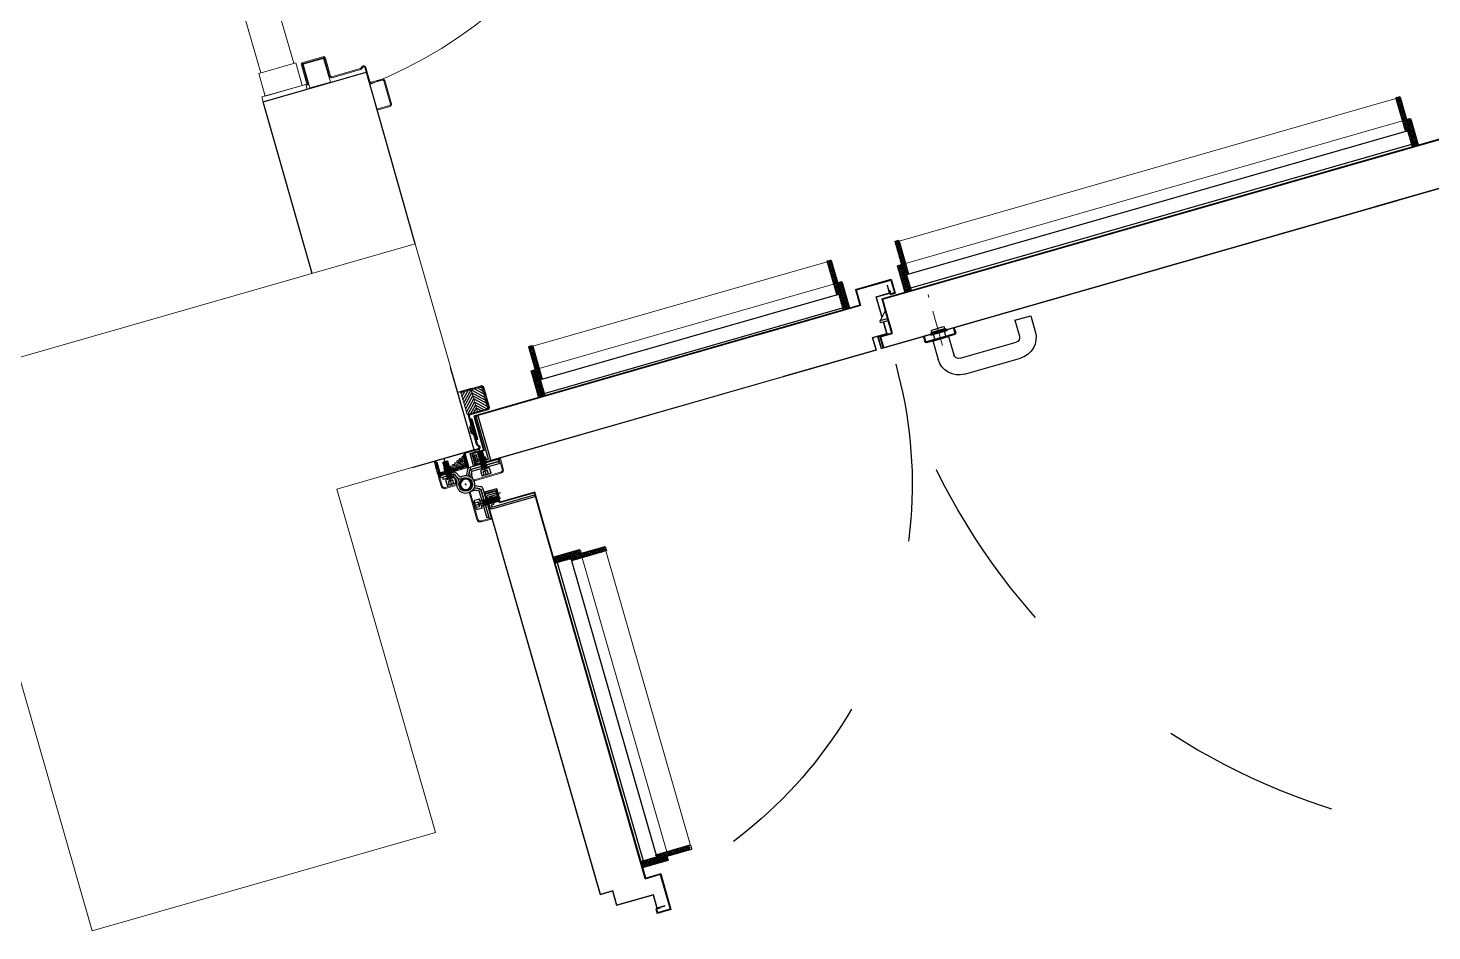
# Model space of a CAD drawing. Header units: centimetres. Extents: x 139057 to 200038, y 34824 to 80516.
# Drawn here: x 164533 to 164729.5, y 50934.3 to 51060.8 of the extents above; entities that cross this region are included whole.
import ezdxf

# ---------------------------------------------------------------- set-up
doc = ezdxf.new("R2010")
doc.units = ezdxf.units.CM
doc.header["$LTSCALE"] = 100
for name, pattern in [('DASHDOT', [2.35, 1.25, -0.5, 0.1, -0.5]), ('HIDDEN', [0.5, 0.25, -0.25]), ('TRATTEGGIATA', [0.75, 0.5, -0.25]), ('TRATTO-PUNTO', [1, 0.5, -0.25, 0, -0.25])]:
    doc.linetypes.add(name, pattern=pattern)
doc.layers.get('0').update_dxf_attribs({"lineweight": 0})
for name, color, linetype in [('1', 7, 'Continuous'), ('A-MCLS3-15', 50, 'Continuous'), ('A-SI-PORTE', 5, 'Continuous'), ('CAMPITURE', 8, 'Continuous'), ('INTONACO', 7, 'Continuous'), ('Layer1', 7, 'Continuous'), ('Layer2', 2, 'Continuous'), ('Layer3', 7, 'Continuous'), ('Layer5', 2, 'Continuous'), ('MURI', 3, 'Continuous'), ('RIQUADRO050', 7, 'Continuous')]:
    doc.layers.add(name, color=color, linetype=linetype)
for name, color, linetype, lineweight in [('2', 8, 'HIDDEN', 18), ('3', 3, 'TRATTO-PUNTO', 15), ('4', 7, 'Continuous', 20), ('410_STRUTTURE_001-AM_0', 7, 'Continuous', 0), ('440_SIMBOLI_001-AM_0', 31, 'Continuous', 0), ('441_SERRAMENTI_001-AM_0', 1, 'Continuous', 0), ('5', 7, 'Continuous', 20), ('6', 2, 'Continuous', 20), ('7', 7, 'Continuous', 15)]:
    doc.layers.add(name, color=color, linetype=linetype, lineweight=lineweight)
pattern_1 = [(135, (-35720.0658, -25729.8746), (2.245064, 2.245064), []), (135, (-35722.3108, -25729.8746), (2.245064, 2.245064), [3.96875, -0.79375, 0, -0.79375])]

# ---------------------------------------------------------------- blocks, each defined once
blk = doc.blocks.new('rf')
at = {"layer": 'Layer1', "color": 9, "linetype": 'Continuous'}
for p, q in [((-5, -126), (-5, 0)), ((0, 0), (-5, 0)), ((0, -125), (0, 0)), ((11.6, -117), (6.6, -117)), ((6.6, -125), (6.6, -117)), ((11.6, -126), (11.6, -117)), ((24.4, -126), (24.4, -117)), ((29.4, -117), (24.4, -117)), ((29.4, -125), (29.4, -117)), ((30, -125), (30, -103)), ((35, -103), (30, -103)), ((35, -126), (35, -103)), ((7.6, -130), (-1, -130)), ((6.6, -125), (0, -125)), ((29.7, -130), (7.6, -130)), ((24.4, -125), (11.6, -125)), ((31, -130), (28.4, -130)), ((30, -125), (29.4, -125))]:
    blk.add_line(p, q, dxfattribs=at)
for centre, start, end in [((-1, -126), 180, 270), ((7.6, -126), 270, 0), ((28.4, -126), 180, 270), ((31, -126), 270, 0)]:
    blk.add_arc(centre, 4, start, end, dxfattribs=at)
at = {"layer": 'Layer2', "color": 9, "linetype": 'Continuous'}
for p, q in [((11.6, -117), (10, -118)), ((25.2, -117), (24.4, -117.5)), ((24.4, -117.5), (26, -118.5)), ((10, -118), (11.6, -119)), ((11.6, -119), (10, -120)), ((10, -120), (11.6, -121)), ((11.6, -121), (10, -122)), ((10, -122), (11.6, -123)), ((11.6, -123), (10, -124)), ((10, -124), (11.6, -125)), ((11.6, -125), (10, -126)), ((10, -126), (11.5, -126.9)), ((11.4, -127.1), (10, -128)), ((10, -128), (10.7, -128.5)), ((26, -118.5), (24.4, -119.5)), ((24.4, -119.5), (26, -120.5)), ((26, -120.5), (24.4, -121.5)), ((24.4, -121.5), (26, -122.5)), ((26, -122.5), (24.4, -123.5)), ((24.4, -123.5), (26, -124.5)), ((26, -124.5), (24.4, -125.5)), ((24.4, -125.5), (26, -126.5)), ((26, -126.5), (24.6, -127.4)), ((24.8, -127.8), (26, -128.5)), ((26, -128.5), (25.5, -128.8))]:
    blk.add_line(p, q, dxfattribs=at)
blk = doc.blocks.new('COPRITESTA2C')
for p, q in [((0, 0), (44, 0)), ((0, 0), (0, -10)), ((44, 0), (44, -15)), ((-1, -10), (-1, -20)), ((-1, -10), (0, -10)), ((-1, -20), (39, -20))]:
    blk.add_line(p, q)
at = {"linetype": 'TRATTEGGIATA', "ltscale": 10}
for p, q in [((42.5, 0), (42.5, -15)), ((-1, -18.5), (39, -18.5))]:
    blk.add_line(p, q, dxfattribs=at)
blk.add_arc((39, -15), 5, 270, 0)
blk.add_arc((39, -15), 3.5, 270, 0, dxfattribs=at)
blk = doc.blocks.new('COPRITESTA1C')
for p, q in [((0, 0), (0, -10)), ((0, 0), (21, 0)), ((21, 0), (21, -15)), ((-1, -10), (-1, -20)), ((-1, -10), (0, -10)), ((-1, -20), (16, -20))]:
    blk.add_line(p, q)
at = {"linetype": 'TRATTEGGIATA', "ltscale": 10}
for p, q in [((19.5, 0), (19.5, -15)), ((-1, -18.5), (16, -18.5))]:
    blk.add_line(p, q, dxfattribs=at)
blk.add_arc((16, -15), 3.5, 270, 0, dxfattribs=at)
blk.add_arc((16, -15), 5, 270, 0)
blk = doc.blocks.new('VTR0210A')
at = {"layer": 'Layer1', "color": 9}
for p, q in [((-33, 2.8), (-33, -1.8)), ((-32.9, -2.2), (-32.5, 4)), ((-32.9, 3.2), (-32.5, 4)), ((-32.5, 4), (-32, 3)), ((-32, -4), (-31.5, 4)), ((-32, 3), (-31.5, 4)), ((-31.5, 4), (-31, 3)), ((-31, -4), (-30.5, 4)), ((-31, 3), (-30.5, 4)), ((-30.5, 4), (-30, 3)), ((-30, -4), (-29.5, 4)), ((-30, 3), (-29.5, 4)), ((-29.5, 4), (-29, 3)), ((-29, -4), (-28.5, 4)), ((-29, 3), (-28.5, 4)), ((-28.5, 4), (-28, 3)), ((-28, -4), (-27.5, 4)), ((-28, 3), (-27.5, 4)), ((-27.5, 4), (-27, 3)), ((-27, -4), (-26.5, 4)), ((-27, 3), (-26.5, 4)), ((-26.5, 4), (-26, 3)), ((-26, -4), (-25.5, 4)), ((-26, 3), (-25.5, 4)), ((-25.5, 4), (-25, 3)), ((-25, -4), (-24.5, 4)), ((-25, 3), (-24.5, 4)), ((-24.5, 4), (-24, 3)), ((-24, -4), (-23.5, 4)), ((-24, 3), (-23.5, 4)), ((-23.5, 4), (-23, 3)), ((-23, -4), (-22.5, 4)), ((-23, 3), (-22.5, 4)), ((-22.5, 4), (-22, 3)), ((-22, -4), (-21.5, 4)), ((-22, 3), (-21.5, 4)), ((-21.5, 4), (-21, 3)), ((-21, -4), (-20.5, 4)), ((-21, 3), (-20.5, 4)), ((-20.5, 4), (-20, 3)), ((-20, -4), (-19.5, 4)), ((-20, 3), (-19.5, 4)), ((-19.5, 4), (-19, 3)), ((-19, -4), (-18.5, 4)), ((-19, 3), (-18.5, 4)), ((-18.5, 4), (-18, 3)), ((-18, -4), (-17.5, 4)), ((-18, 3), (-17.5, 4)), ((-17.5, 4), (-17, 3)), ((-17, -4), (-16.5, 4)), ((-17, 3), (-16.5, 4)), ((-16.5, 4), (-16, 3)), ((-16, -4), (-15.5, 4)), ((-16, 3), (-15.5, 4)), ((-15.5, 4), (-15, 3)), ((-15, -4), (-14.5, 4)), ((-15, 3), (-14.5, 4)), ((-14.5, 4), (-14, 3)), ((-14, -4), (-13.5, 4)), ((-14, 3), (-13.5, 4)), ((-13.5, 4), (-13, 3)), ((-13, -4), (-12.5, 4)), ((-13, 3), (-12.5, 4)), ((-12.5, 4), (-12, 3)), ((-12, -4), (-11.5, 4)), ((-12, 3), (-11.5, 4)), ((-11.5, 4), (-11, 3)), ((-11, -4), (-10.5, 4)), ((-11, 3), (-10.5, 4)), ((-10.5, 4), (-10, 3)), ((-10, 3), (-9.7, 3.6)), ((-8, 4), (-9, 4)), ((-8, 6.5), (-0.8, 6.5)), ((-8, 6.5), (-8, -6.5)), ((-5, 3.2), (-6, 0)), ((-6, 0), (-5, -3.2)), ((-5, 3.2), (-5, -3.2)), ((0, 3.2), (-5, 3.2)), ((0, 5.7), (0, -5.7)), ((-32.9, -2.2), (-32, -4)), ((-32, -4), (-31.5, -3)), ((-31.5, -3), (-31, -4)), ((-31, -4), (-30.5, -3)), ((-30.5, -3), (-30, -4)), ((-30, -4), (-29.5, -3)), ((-29.5, -3), (-29, -4)), ((-29, -4), (-28.5, -3)), ((-28.5, -3), (-28, -4)), ((-28, -4), (-27.5, -3)), ((-27.5, -3), (-27, -4)), ((-27, -4), (-26.5, -3)), ((-26.5, -3), (-26, -4)), ((-26, -4), (-25.5, -3)), ((-25.5, -3), (-25, -4)), ((-25, -4), (-24.5, -3)), ((-24.5, -3), (-24, -4)), ((-24, -4), (-23.5, -3)), ((-23.5, -3), (-23, -4)), ((-23, -4), (-22.5, -3)), ((-22.5, -3), (-22, -4)), ((-22, -4), (-21.5, -3)), ((-21.5, -3), (-21, -4)), ((-21, -4), (-20.5, -3)), ((-20.5, -3), (-20, -4)), ((-20, -4), (-19.5, -3)), ((-19.5, -3), (-19, -4)), ((-19, -4), (-18.5, -3)), ((-18.5, -3), (-18, -4)), ((-18, -4), (-17.5, -3)), ((-17.5, -3), (-17, -4)), ((-17, -4), (-16.5, -3)), ((-16.5, -3), (-16, -4)), ((-16, -4), (-15.5, -3)), ((-15.5, -3), (-15, -4)), ((-15, -4), (-14.5, -3)), ((-14.5, -3), (-14, -4)), ((-14, -4), (-13.5, -3)), ((-13.5, -3), (-13, -4)), ((-13, -4), (-12.5, -3)), ((-12.5, -3), (-12, -4)), ((-12, -4), (-11.5, -3)), ((-11.5, -3), (-11, -4)), ((-11, -4), (-10.5, -3)), ((-10.5, -3), (-10.2, -3.6)), ((-8, -4), (-9.5, -4)), ((-8, -6.5), (-0.8, -6.5)), ((0, -3.2), (-5, -3.2))]:
    blk.add_line(p, q, dxfattribs=at)
for centre, start, end in [((-32.2, 2.8), 153.4349, 180), ((-9, 3.2), 90, 153.4349), ((-0.8, 5.7), 0, 90), ((-32.2, -1.8), 180, 206.5651), ((-9.5, -3.2), 206.5651, 270), ((-0.8, -5.7), 270, 0)]:
    blk.add_arc(centre, 0.8, start, end, dxfattribs=at)
at = {"layer": 'Layer3', "color": 9, "linetype": 'TRATTEGGIATA', "ltscale": 3}
for p, q in [((1.1, 0), (-37.2, 0)), ((-32.5, -3), (-32, 3)), ((-31.5, -3), (-31, 3)), ((-30.5, -3), (-30, 3)), ((-29.5, -3), (-29, 3)), ((-28.5, -3), (-28, 3)), ((-27.5, -3), (-27, 3)), ((-26.5, -3), (-26, 3)), ((-25.5, -3), (-25, 3)), ((-24.5, -3), (-24, 3)), ((-23.5, -3), (-23, 3)), ((-22.5, -3), (-22, 3)), ((-21.5, -3), (-21, 3)), ((-20.5, -3), (-20, 3)), ((-19.5, -3), (-19, 3)), ((-18.5, -3), (-18, 3)), ((-17.5, -3), (-17, 3)), ((-16.5, -3), (-16, 3)), ((-15.5, -3), (-15, 3)), ((-14.5, -3), (-14, 3)), ((-13.5, -3), (-13, 3)), ((-12.5, -3), (-12, 3)), ((-11.5, -3), (-11, 3)), ((-10.5, -3), (-10, 3))]:
    blk.add_line(p, q, dxfattribs=at)
blk = doc.blocks.new('CRN190C')
at = {"layer": 'Layer1', "color": 9}
for p, q in [((-28.5, 11), (-28.5, -5.5)), ((-28.5, 11), (-27, 11)), ((-27, 11), (-27, -4.5)), ((-4.6, 0), (-4.6, -4)), ((-4.6, 0), (4.6, 0)), ((-3.1, 0), (-3.1, -4)), ((3.1, 0), (3.1, -4)), ((4.6, 0), (4.6, -4)), ((11.5, 11), (11.5, -4.5)), ((11.5, 11), (13, 11)), ((13, 11), (13, -5.5)), ((-28, -6), (-5.1, -6)), ((-27, -4.5), (-5.1, -4.5)), ((-5.1, -6), (5.1, -6)), ((11.5, -4.5), (5.1, -4.5)), ((5.1, -6), (12.5, -6))]:
    blk.add_line(p, q, dxfattribs=at)
for centre, radius, start, end in [((-28, -5.5), 0.5, 180, 270), ((-5.1, -4), 2, 270, 0), ((-5.1, -4), 0.5, 270, 0), ((5.1, -4), 2, 180, 270), ((5.1, -4), 0.5, 180, 270), ((12.5, -5.5), 0.5, 270, 0)]:
    blk.add_arc(centre, radius, start, end, dxfattribs=at)
at = {"layer": 'Layer2', "color": 9}
for p, q in [((-4, 0), (-3.1, -0.5)), ((4, -0.5), (3.1, 0)), ((-4, -1), (-3.1, -0.5)), ((-3.1, -1.5), (-4, -1)), ((-4, -2), (-3.1, -1.5)), ((-3.1, -2.5), (-4, -2)), ((-4, -3), (-3.1, -2.5)), ((-3.1, -3.5), (-4, -3)), ((-4, -4), (-3.1, -3.5)), ((-3.1, -4.5), (-4, -4)), ((-4, -5), (-3.1, -4.5)), ((-3.5, -5.3), (-4, -5)), ((3.1, -1), (4, -0.5)), ((4, -1.5), (3.1, -1)), ((3.1, -2), (4, -1.5)), ((4, -2.5), (3.1, -2)), ((3.1, -3), (4, -2.5)), ((4, -3.5), (3.1, -3)), ((3.1, -4), (4, -3.5)), ((4, -4.5), (3.1, -4)), ((3.3, -4.9), (4, -4.5)), ((4, -5.5), (3.5, -5.2)), ((3.9, -5.6), (4, -5.5))]:
    blk.add_line(p, q, dxfattribs=at)
blk = doc.blocks.new('150 doppia anta')
at = {"layer": '5', "linetype": 'Continuous', "ltscale": 10}
h = blk.add_hatch(dxfattribs=at)
h.set_pattern_fill('ANSI35', color=256, scale=0.5, angle=90, style=0)
h.set_pattern_definition([(135, (-32638.6622, -23256.946), (-2.245064, -2.245064), []), (135, (-32638.6622, -23254.701), (-2.245064, -2.245064), [3.96875, -0.79375, 0, -0.79375])])
h.paths.add_polyline_path([(-37570.2, -25216.3), (-37571.3, -25215.3), (-37572.9, -25216.8), (-37572.9, -25219.6, -0.198912), (-37572.4, -25218.5)])
h.paths.add_polyline_path([(-37570.2, -25207.2), (-37571.3, -25208.3), (-37571.3, -25215.3), (-37570.2, -25216.3)])
h.paths.add_polyline_path([(-37572.4, -25205, -0.198912), (-37572.9, -25204), (-37572.9, -25206.7), (-37571.3, -25208.3), (-37570.2, -25207.2)])
h.paths.add_polyline_path([(-37572.9, -25192.3, 0.131652), (-37573.3, -25190.8), (-37575.9, -25190.8, -0.414214), (-37574.4, -25192.3), (-37574.4, -25204, 0.198912), (-37573.5, -25206.1), (-37572.9, -25206.7)])
h.paths.add_polyline_path([(-37572.9, -25206.7), (-37573.5, -25206.1, -0.198912), (-37574.4, -25204), (-37574.4, -25219.6, -0.198912), (-37573.5, -25217.4), (-37572.9, -25216.8)])
h.paths.add_polyline_path([(-37575.9, -25189.3), (-37586.9, -25189.3), (-37601.9, -25189.3, -0.414214), (-37603.4, -25187.8), (-37603.4, -25186.4), (-37604.9, -25186.4), (-37604.9, -25187.8, 0.414214), (-37601.9, -25190.8), (-37575.9, -25190.8), (-37573.3, -25190.8, 0.267949)])
h.paths.add_polyline_path([(-37603.4, -25160.2), (-37604.9, -25160.2), (-37604.9, -25186.4), (-37603.4, -25186.4)])
h.paths.add_polyline_path([(-37572.9, -25155.8), (-37601.9, -25155.8, 0.414214), (-37604.9, -25158.8), (-37604.9, -25160.2), (-37603.4, -25160.2), (-37603.4, -25158.8, -0.414214), (-37601.9, -25157.3), (-37586.9, -25157.3), (-37572.9, -25157.3)])
h = blk.add_hatch(dxfattribs=at)
h.set_pattern_fill('ANSI31', color=256, scale=0.5, style=0)
h.set_pattern_definition([(135, (-33200.982467, -25599.696175), (0.0441941738, 0.0441941738), [])])
h.paths.add_polyline_path([(-37574.9, -25226.8), (-37576.9, -25226.8), (-37576.9, -25196.8), (-37574.9, -25196.8)])
h = blk.add_hatch(dxfattribs=at)
h.set_pattern_fill('ANSI35', color=256, scale=0.5, style=0)
h.set_pattern_definition(pattern_1)
h.paths.add_polyline_path([(-37574.4, -25219.6, -0.198912), (-37573.5, -25217.4), (-37572.9, -25216.8), (-37572.9, -25232.8, -0.153915), (-37573.4, -25234.5), (-37575.1, -25236.9, 0.606815), (-37573.9, -25239.3), (-37555.9, -25239.3, -0.063272), (-37555.1, -25239.4), (-37555.1, -25240.8), (-37573.9, -25240.8, -0.606815), (-37576.3, -25236), (-37574.6, -25233.6, 0.153915), (-37574.4, -25232.8)])
h = blk.add_hatch(dxfattribs=at)
h.set_pattern_fill('ANSI35', color=256, scale=0.5, style=0)
h.set_pattern_definition(pattern_1)
edge = h.paths.add_edge_path()
edge.add_line((-37552.4, -25259.3), (-37552.4, -25260.8))
edge.add_line((-37552.4, -25260.8), (-37551.4, -25260.8))
edge.add_line((-37551.4, -25260.8), (-37512.4, -25260.8))
edge.add_arc((-37512.4, -25257.8), 3, 270, 360)
edge.add_line((-37509.4, -25257.8), (-37509.4, -25239.3))
edge.add_line((-37509.4, -25239.3), (-37510.9, -25239.3))
edge.add_line((-37510.9, -25239.3), (-37510.9, -25257.8))
edge.add_arc((-37512.4, -25257.8), 1.5, -90, 0, ccw=False)
edge.add_line((-37512.4, -25259.3), (-37551.4, -25259.3))
edge.add_line((-37551.4, -25259.3), (-37552.4, -25259.3))
edge = h.paths.add_edge_path()
edge.add_line((-37554.4, -25257.8), (-37554.4, -25242.3))
edge.add_line((-37552.9, -25257.8), (-37552.9, -25242.3))
edge.add_arc((-37551.4, -25257.8), 1.92, 180, 238.6118)
edge.add_line((-37544.4, -25260.8), (-37544.4, -25259.3))
edge.add_arc((-37551.4, -25257.8), 1.92, 238.6118, 270)
edge.add_arc((-37551.4, -25257.8), 3, 180, 270)
edge.add_arc((-37551.4, -25257.8), 1.5, 180, 270)
edge.add_arc((-37555.9, -25242.3), 3, 0, 90)
edge.add_arc((-37555.9, -25242.3), 1.92, 0, 67)
edge.add_arc((-37555.9, -25242.3), 1.5, 0, 90)
edge.add_arc((-37512.4, -25257.8), 1.92, 270, 360)
at = {"layer": 'CAMPITURE'}
h = blk.add_hatch(dxfattribs=at)
h.set_pattern_fill('JIS_STN_1E', color=256, scale=2, angle=90, style=0)
h.set_pattern_definition([(45, (-36102.422, 36016.984), (1.41421356, -1.41421356), []), (45, (-36102.422, 36018.394), (1.41421356, -1.41421356), [2, -1])])
edge = h.paths.add_edge_path()
edge.add_arc((-38944.8, -25122.6), 1, 360, 450, ccw=False)
edge.add_line((-38943.8, -25122.6), (-38943.8, -25170.8))
edge.add_line((-38943.8, -25170.8), (-38946.8, -25170.8))
edge.add_line((-38946.8, -25170.8), (-38946.8, -25193.8))
edge.add_line((-38946.8, -25193.8), (-38949.8, -25193.8))
edge.add_line((-38949.8, -25193.8), (-38949.8, -25121.6))
edge.add_line((-38949.8, -25121.6), (-38944.8, -25121.6))
h = blk.add_hatch(dxfattribs=at)
h.set_pattern_fill('JIS_STN_1E', color=256, scale=2, angle=90, style=0)
h.set_pattern_definition([(45, (-36354.9183, 36016.984), (1.41421356, -1.41421356), []), (45, (-36354.9183, 36018.394), (1.41421356, -1.41421356), [2, -1])])
h.paths.add_polyline_path([(-38214.3, -25193.8), (-38217.3, -25193.8), (-38217.3, -25170.8), (-38220.3, -25170.8), (-38220.3, -25121.6), (-38214.3, -25121.6)])
h = blk.add_hatch(dxfattribs=at)
h.set_pattern_fill('JIS_STN_1E', color=256, scale=2, angle=90, style=0)
h.set_pattern_definition([(135, (-39980.891, 36016.984), (-1.41421356, -1.41421356), []), (135, (-39980.891, 36018.394), (-1.41421356, -1.41421356), [2, -1])])
h.paths.add_polyline_path([(-38121.5, -25193.8), (-38118.5, -25193.8), (-38118.5, -25170.8), (-38115.5, -25170.8), (-38115.5, -25121.6), (-38121.5, -25121.6)])
h = blk.add_hatch(dxfattribs=at)
h.set_pattern_fill('JIS_STN_1E', color=256, scale=2, angle=90, style=0)
h.set_pattern_definition([(135, (-40528.0947, 36016.984), (-1.41421356, -1.41421356), []), (135, (-40528.0947, 36018.394), (-1.41421356, -1.41421356), [2, -1])])
edge = h.paths.add_edge_path()
edge.add_arc((-37685.8, -25122.6), 1, 90, 180)
edge.add_line((-37686.8, -25122.6), (-37686.8, -25170.8))
edge.add_line((-37686.8, -25170.8), (-37683.8, -25170.8))
edge.add_line((-37683.8, -25170.8), (-37683.8, -25193.8))
edge.add_line((-37683.8, -25193.8), (-37680.8, -25193.8))
edge.add_line((-37680.8, -25193.8), (-37680.8, -25121.6))
edge.add_line((-37680.8, -25121.6), (-37685.8, -25121.6))
h = blk.add_hatch(dxfattribs=at)
h.set_pattern_fill('JIS_STN_1E', color=256, scale=2, style=0)
h.set_pattern_definition([(135, (-36102.422, 36016.984), (1.41421356, 1.41421356), []), (135, (-36103.832, 36016.984), (1.41421356, 1.41421356), [2, -1])])
edge = h.paths.add_edge_path()
edge.add_arc((-38954.8, -25156.2), 1, 450, 540, ccw=False)
edge.add_line((-38954.8, -25155.2), (-38949.8, -25155.2))
edge.add_line((-38949.8, -25155.2), (-38949.8, -25193.8))
edge.add_line((-38949.8, -25193.8), (-38955.8, -25193.8))
edge.add_line((-38955.8, -25193.8), (-38955.8, -25156.2))
h = blk.add_hatch(dxfattribs=at)
h.set_pattern_fill('JIS_STN_1E', color=256, scale=2, style=0)
h.set_pattern_definition([(135, (-36354.9183, 36016.984), (1.41421356, 1.41421356), []), (135, (-36356.3283, 36016.984), (1.41421356, 1.41421356), [2, -1])])
edge = h.paths.add_edge_path()
edge.add_arc((-38209.3, -25156.2), 1, 360, 450, ccw=False)
edge.add_line((-38208.3, -25156.2), (-38208.3, -25193.8))
edge.add_line((-38208.3, -25193.8), (-38214.3, -25193.8))
edge.add_line((-38214.3, -25193.8), (-38214.3, -25155.2))
edge.add_line((-38214.3, -25155.2), (-38209.3, -25155.2))
h = blk.add_hatch(dxfattribs=at)
h.set_pattern_fill('JIS_STN_1E', color=256, scale=2, style=0)
h.set_pattern_definition([(45, (-39980.891, 36016.984), (-1.41421356, 1.41421356), []), (45, (-39979.481, 36016.984), (-1.41421356, 1.41421356), [2, -1])])
edge = h.paths.add_edge_path()
edge.add_arc((-38126.5, -25156.2), 1, 90, 180)
edge.add_line((-38127.5, -25156.2), (-38127.5, -25193.8))
edge.add_line((-38127.5, -25193.8), (-38121.5, -25193.8))
edge.add_line((-38121.5, -25193.8), (-38121.5, -25155.2))
edge.add_line((-38121.5, -25155.2), (-38126.5, -25155.2))
h = blk.add_hatch(dxfattribs=at)
h.set_pattern_fill('JIS_STN_1E', color=256, scale=2, style=0)
h.set_pattern_definition([(45, (-40528.0947, 36016.984), (-1.41421356, 1.41421356), []), (45, (-40526.6847, 36016.984), (-1.41421356, 1.41421356), [2, -1])])
edge = h.paths.add_edge_path()
edge.add_arc((-37675.8, -25156.2), 1, 0, 90)
edge.add_line((-37675.8, -25155.2), (-37680.8, -25155.2))
edge.add_line((-37680.8, -25155.2), (-37680.8, -25193.8))
edge.add_line((-37680.8, -25193.8), (-37674.8, -25193.8))
edge.add_line((-37674.8, -25193.8), (-37674.8, -25156.2))
h = blk.add_hatch(dxfattribs=at)
h.set_pattern_fill('ANSI31', color=256, style=0)
h.set_pattern_definition([(45, (-56778.8092, -15214.4993), (-2.24506403, 2.24506403), [])])
h.paths.add_polyline_path([(-37586.9, -25157.3), (-37601.4, -25157.3, 0.085164), (-37601.9, -25157.3), (-37601.9, -25189.2, 0.085164), (-37601.4, -25189.3), (-37586.9, -25189.3)])
h = blk.add_hatch(dxfattribs=at)
h.set_pattern_fill('ANSI31', color=256, angle=90, style=0)
h.set_pattern_definition([(135, (-56778.8092, -15214.4993), (-2.24506403, -2.24506403), [])])
h.paths.add_polyline_path([(-37571.9, -25157.3), (-37586.9, -25157.3), (-37586.9, -25189.3), (-37575.9, -25189.3), (-37571.9, -25189.3)])
h = blk.add_hatch(dxfattribs=at)
h.set_pattern_fill('JIS_STN_1E', color=256, scale=2, angle=180, style=0)
h.set_pattern_definition([(225, (-98843.7008, -28267.812), (1.41421356, -1.41421356), []), (225, (-98845.1108, -28267.812), (1.41421356, -1.41421356), [2, -1])])
edge = h.paths.add_edge_path()
edge.add_arc((-37704.1, -25425.5), 1, 180, 270)
edge.add_line((-37704.1, -25426.5), (-37655.9, -25426.5))
edge.add_line((-37655.9, -25426.5), (-37655.9, -25423.5))
edge.add_line((-37655.9, -25423.5), (-37633, -25423.5))
edge.add_line((-37633, -25423.5), (-37633, -25420.5))
edge.add_line((-37633, -25420.5), (-37705.1, -25420.5))
edge.add_line((-37705.1, -25420.5), (-37705.1, -25425.5))
h = blk.add_hatch(dxfattribs=at)
h.set_pattern_fill('JIS_STN_1E', color=256, scale=2, angle=90, style=0)
h.set_pattern_definition([(135, (-98843.7008, -28267.812), (-1.41421356, -1.41421356), []), (135, (-98843.7008, -28266.402), (-1.41421356, -1.41421356), [2, -1])])
edge = h.paths.add_edge_path()
edge.add_arc((-37670.5, -25415.5), 1, 90, 180)
edge.add_line((-37671.5, -25415.5), (-37671.5, -25420.5))
edge.add_line((-37671.5, -25420.5), (-37633, -25420.5))
edge.add_line((-37633, -25420.5), (-37633, -25414.5))
edge.add_line((-37633, -25414.5), (-37670.5, -25414.5))
h = blk.add_hatch(dxfattribs=at)
h.set_pattern_fill('JIS_STN_1E', color=256, scale=2, angle=180, style=0)
h.set_pattern_definition([(225, (-98842.8106, -27720.6083), (1.41421356, -1.41421356), []), (225, (-98844.2206, -27720.6083), (1.41421356, -1.41421356), [2, -1])])
h.paths.add_polyline_path([(-37632.1, -25861.2), (-37632.1, -25858.2), (-37655.1, -25858.2), (-37655.1, -25855.2), (-37704.2, -25855.2), (-37704.2, -25861.2)])
h = blk.add_hatch(dxfattribs=at)
h.set_pattern_fill('JIS_STN_1E', color=256, scale=2, angle=90, style=0)
h.set_pattern_definition([(135, (-98842.8106, -27720.6083), (-1.41421356, -1.41421356), []), (135, (-98842.8106, -27719.1983), (-1.41421356, -1.41421356), [2, -1])])
edge = h.paths.add_edge_path()
edge.add_arc((-37669.6, -25866.2), 1, 180, 270)
edge.add_line((-37669.6, -25867.2), (-37632.1, -25867.2))
edge.add_line((-37632.1, -25867.2), (-37632.1, -25861.2))
edge.add_line((-37632.1, -25861.2), (-37670.6, -25861.2))
edge.add_line((-37670.6, -25861.2), (-37670.6, -25866.2))
at = {"layer": '1', "linetype": 'Continuous', "ltscale": 10}
for p, q in [((-38949.8, -25122.6), (-38949.8, -25193.8)), ((-38944.8, -25121.6), (-38948.8, -25121.6)), ((-38943.8, -25122.6), (-38943.8, -25170.8)), ((-38220.3, -25122.6), (-38220.3, -25170.8)), ((-38219.3, -25121.6), (-38215.3, -25121.6)), ((-38214.3, -25122.6), (-38214.3, -25193.8)), ((-38121.5, -25122.6), (-38121.5, -25193.8)), ((-38116.5, -25121.6), (-38120.5, -25121.6)), ((-38115.5, -25122.6), (-38115.5, -25170.8)), ((-37686.8, -25122.6), (-37686.8, -25170.8)), ((-37685.8, -25121.6), (-37681.8, -25121.6)), ((-37680.8, -25122.6), (-37680.8, -25193.8)), ((-38955.8, -25156.2), (-38955.8, -25193.8)), ((-38954.8, -25155.2), (-38949.8, -25155.2)), ((-38946.8, -25171.8), (-38946.8, -25193.8)), ((-38945.8, -25170.8), (-38217.3, -25170.8)), ((-38217.3, -25170.8), (-38217.3, -25193.8)), ((-38209.3, -25155.2), (-38214.3, -25155.2)), ((-38208.3, -25156.2), (-38208.3, -25193.8)), ((-38142.7, -25171), (-38194.7, -25171)), ((-38194.7, -25171), (-38194.7, -25191)), ((-38143.5, -25171.8), (-38193.9, -25171.8)), ((-38193.9, -25171.8), (-38193.9, -25190.2)), ((-38143.5, -25171.8), (-38143.5, -25194.6)), ((-38142.7, -25171), (-38142.7, -25193.8)), ((-38127.5, -25156.2), (-38127.5, -25193.8)), ((-38126.5, -25155.2), (-38121.5, -25155.2)), ((-37684.8, -25170.8), (-38118.5, -25170.8)), ((-38118.5, -25170.8), (-38118.5, -25193.8)), ((-37683.8, -25171.8), (-37683.8, -25193.8)), ((-37675.8, -25155.2), (-37680.8, -25155.2)), ((-37674.8, -25156.2), (-37674.8, -25193.8)), ((-38946.8, -25190.6), (-38217.3, -25190.6)), ((-38187.7, -25191), (-38194.7, -25191)), ((-38188.5, -25190.2), (-38193.9, -25190.2)), ((-38187.7, -25185.5), (-38188.5, -25185.5)), ((-38188.5, -25185.5), (-38188.5, -25190.2)), ((-38187.7, -25185.5), (-38187.7, -25191)), ((-37683.8, -25190.6), (-38118.5, -25190.6)), ((-38174.5, -25193.8), (-39019.4, -25193.8)), ((-38175.3, -25194.6), (-39018.9, -25194.6)), ((-38175.3, -25194.6), (-38175.3, -25244.3)), ((-38174.5, -25193.8), (-38174.5, -25243.5)), ((-38143.5, -25194.6), (-37991.8, -25194.6)), ((-38142.7, -25193.8), (-37992.3, -25193.8)), ((-38012, -25193.8), (-37580.3, -25193.8)), ((-38011.5, -25194.6), (-37581.1, -25194.6)), ((-37581.1, -25194.6), (-37581.1, -25244.3)), ((-37580.3, -25193.8), (-37580.3, -25243.5)), ((-38158.2, -25244.3), (-38175.3, -25244.3)), ((-38157.4, -25243.5), (-38174.5, -25243.5)), ((-38158.2, -25244.3), (-38158.2, -25259.3)), ((-38157.4, -25243.5), (-38157.4, -25259.3)), ((-37581.1, -25244.3), (-37564, -25244.3)), ((-37580.3, -25243.5), (-37563.2, -25243.5)), ((-37564, -25244.3), (-37564, -25259.3)), ((-37563.2, -25243.5), (-37563.2, -25259.3)), ((-38157.4, -25259.3), (-38158.2, -25259.3)), ((-38157.4, -25259.3), (-38158.2, -25259.3)), ((-37586.6, -25307.6), (-37580.6, -25307.6)), ((-37582.4, -25320), (-37582.4, -25302.9)), ((-37582.4, -25302.9), (-37566.6, -25302.9)), ((-37581.6, -25320.8), (-37581.6, -25303.7)), ((-37581.6, -25303.7), (-37566.6, -25303.7)), ((-37566.6, -25303.7), (-37566.6, -25302.9)), ((-37633, -25320), (-37582.4, -25320)), ((-37633, -25366.6), (-37633, -25320)), ((-37632.2, -25320.8), (-37581.6, -25320.8)), ((-37632.2, -25367.1), (-37632.2, -25320.8)), ((-37633, -25882.4), (-37633, -25356.1)), ((-37632.2, -25882.4), (-37632.2, -25356.6)), ((-37707, -25425.5), (-37707, -25421.5)), ((-37706, -25420.5), (-37633, -25420.5)), ((-37706, -25426.5), (-37655.9, -25426.5)), ((-37671.5, -25415.5), (-37671.5, -25420.5)), ((-37670.5, -25414.5), (-37633, -25414.5)), ((-37655.9, -25424.5), (-37655.9, -25855.2)), ((-37654.9, -25423.5), (-37633, -25423.5)), ((-37636.1, -25423.5), (-37636.1, -25858.2)), ((-37706.1, -25856.2), (-37706.1, -25860.2)), ((-37705.1, -25855.2), (-37655.1, -25855.2)), ((-37655.1, -25858.2), (-37632.1, -25858.2)), ((-37705.1, -25861.2), (-37632.1, -25861.2)), ((-37670.6, -25866.2), (-37670.6, -25861.2)), ((-37669.6, -25867.2), (-37632.1, -25867.2)), ((-37654.9, -25882.4), (-37654.9, -25934.4)), ((-37654.9, -25882.4), (-37632.1, -25882.4)), ((-37654.1, -25883.2), (-37654.1, -25933.6)), ((-37654.1, -25883.2), (-37631.3, -25883.2)), ((-37654.9, -25934.4), (-37634.9, -25934.4)), ((-37654.1, -25933.6), (-37635.7, -25933.6)), ((-37640.4, -25927.4), (-37640.4, -25928.2)), ((-37640.4, -25927.4), (-37634.9, -25927.4)), ((-37640.4, -25928.2), (-37635.7, -25928.2)), ((-37635.7, -25928.2), (-37635.7, -25933.6)), ((-37634.9, -25927.4), (-37634.9, -25934.4))]:
    blk.add_line(p, q, dxfattribs=at)
at = {"layer": '1', "linetype": 'Continuous'}
for p, q in [((-38220.9, -25193.8), (-38255.9, -25193.8)), ((-38174.3, -25207.8), (-38174.5, -25207.8)), ((-38174.3, -25207.8), (-38174.3, -25231.8)), ((-38174.3, -25207.8), (-38174.3, -25207.8)), ((-38114.9, -25193.8), (-38079.9, -25193.8)), ((-38174.3, -25231.8), (-38174.5, -25231.8)), ((-38260.9, -25261), (-38260.9, -25268)), ((-38260.9, -25261), (-38259.7, -25261)), ((-38259.7, -25261), (-38259.7, -25268)), ((-38258.9, -25268.8), (-38217.9, -25268.8)), ((-38258.9, -25270), (-38217.9, -25270)), ((-38247.9, -25258), (-38247.9, -25256)), ((-38228.9, -25258), (-38247.9, -25258)), ((-38229.9, -25255), (-38246.9, -25255)), ((-38246.4, -25270.5), (-38246.4, -25258)), ((-38230.4, -25270.5), (-38230.4, -25258)), ((-38228.9, -25258), (-38228.9, -25256)), ((-38217.1, -25261), (-38217.1, -25268)), ((-38217.1, -25261), (-38215.9, -25261)), ((-38215.9, -25261), (-38215.9, -25268)), ((-38345.4, -25274), (-38368.4, -25274)), ((-38368.4, -25274), (-38368.4, -25297)), ((-38345.4, -25274), (-38345.4, -25297)), ((-38249.9, -25271.5), (-38249.9, -25297)), ((-38248.9, -25270.5), (-38227.9, -25270.5)), ((-38226.9, -25271.5), (-38226.9, -25297)), ((-38256.9, -25304), (-38338.4, -25304)), ((-38256.9, -25327), (-38338.4, -25327))]:
    blk.add_line(p, q, dxfattribs=at)
at = {"layer": '1', "ltscale": 10}
for p, q in [((-37567.9, -25238.5), (-37567.9, -25239.3)), ((-37567.2, -25239.3), (-37567.9, -25239.3)), ((-37567.9, -25239.3), (-37567.9, -25241.9))]:
    blk.add_line(p, q, dxfattribs=at)
at = {"layer": '1', "linetype": 'Continuous', "ltscale": 10}
for centre, start, end in [((-38948.8, -25122.6), 90, 180), ((-38944.8, -25122.6), 0, 90), ((-38219.3, -25122.6), 90, 180), ((-38215.3, -25122.6), 0, 90), ((-38120.5, -25122.6), 90, 180), ((-38116.5, -25122.6), 0, 90), ((-37685.8, -25122.6), 90, 180), ((-37681.8, -25122.6), 0, 90), ((-38954.8, -25156.2), 90, 180), ((-38945.8, -25171.8), 90, 180), ((-38209.3, -25156.2), 0, 90), ((-38126.5, -25156.2), 90, 180), ((-37684.8, -25171.8), 0, 90), ((-37675.8, -25156.2), 0, 90), ((-37706, -25421.5), 90, 180), ((-37706, -25425.5), 180, 270), ((-37670.5, -25415.5), 90, 180), ((-37654.9, -25424.5), 90, 180), ((-37705.1, -25856.2), 90, 180), ((-37705.1, -25860.2), 180, 270), ((-37669.6, -25866.2), 180, 270)]:
    blk.add_arc(centre, 1, start, end, dxfattribs=at)
at = {"layer": '1', "linetype": 'Continuous'}
for centre, radius, start, end in [((-38258.9, -25268), 2, 180, 270), ((-38258.9, -25268), 0.8, 180, 270), ((-38246.9, -25256), 1, 90, 180), ((-38229.9, -25256), 1, 0, 90), ((-38217.9, -25268), 0.8, 270, 0), ((-38217.9, -25268), 2, 270, 0), ((-38248.9, -25271.5), 1, 90, 180), ((-38227.9, -25271.5), 1, 0, 90), ((-38338.4, -25297), 30, 180, 270), ((-38338.4, -25297), 7, 180, 270), ((-38256.9, -25297), 30, 270, 0), ((-38256.9, -25297), 7, 270, 0)]:
    blk.add_arc(centre, radius, start, end, dxfattribs=at)
at = {"layer": '1', "color": 1, "linetype": 'HIDDEN', "ltscale": 10}
for centre, radius, start, end in [((-39092.8, -25282.8), 924.9, 272.4859, 0), ((-37543.1, -25282.7), 624.9, 180.4157, 259.6924)]:
    blk.add_arc(centre, radius, start, end, dxfattribs=at)
at = {"layer": '2', "linetype": 'DASHDOT', "ltscale": 0.4}
blk.add_line((-38238.4, -25279.9), (-38238.4, -25188.4), dxfattribs=at)
at = {"layer": '2', "linetype": 'Continuous'}
for p, q in [((-38226.4, -25259.7), (-38250.4, -25259.7)), ((-38250.4, -25260.7), (-38250.4, -25259.7)), ((-38226.4, -25260.7), (-38250.4, -25260.7)), ((-38226.4, -25261.1), (-38250.4, -25261.1)), ((-38250.4, -25262.1), (-38250.4, -25261.1)), ((-38226.4, -25262.1), (-38250.4, -25262.1)), ((-38226.4, -25260.7), (-38226.4, -25259.7)), ((-38226.4, -25262.1), (-38226.4, -25261.1))]:
    blk.add_line(p, q, dxfattribs=at)
at = {"layer": '4', "linetype": 'Continuous'}
for p, q in [((-38223.4, -25193.8), (-38253.4, -25193.8)), ((-38112.4, -25193.8), (-38082.4, -25193.8)), ((-38228.4, -25270), (-38248.4, -25270))]:
    blk.add_line(p, q, dxfattribs=at)
at = {"layer": '5', "linetype": 'Continuous', "ltscale": 10}
for p, q in [((-37604.9, -25158.8), (-37604.9, -25187.8)), ((-37603.4, -25160.2), (-37604.9, -25160.2)), ((-37603.4, -25187.8), (-37603.4, -25158.8)), ((-37572.9, -25155.8), (-37601.9, -25155.8)), ((-37601.9, -25157.3), (-37572.9, -25157.3)), ((-37601.9, -25157.4), (-37572.9, -25157.4)), ((-37572.9, -25157.3), (-37572.9, -25155.8)), ((-37603.4, -25186.4), (-37604.9, -25186.4)), ((-37575.9, -25189.3), (-37601.9, -25189.3)), ((-37601.9, -25190.8), (-37575.9, -25190.8)), ((-37575.9, -25190.8), (-37573.3, -25190.8)), ((-37574.9, -25196.8), (-37576.9, -25196.8)), ((-37576.9, -25196.8), (-37576.9, -25226.8)), ((-37574.9, -25196.8), (-37574.9, -25226.8)), ((-37574.4, -25192.3), (-37574.4, -25232.8)), ((-37571.3, -25208.3), (-37573.5, -25206.1)), ((-37572.9, -25232.8), (-37572.9, -25192.3)), ((-37570.2, -25207.2), (-37572.4, -25205)), ((-37571.3, -25208.3), (-37570.2, -25207.2)), ((-37571.3, -25208.3), (-37571.3, -25215.3)), ((-37570.2, -25216.3), (-37570.2, -25207.2)), ((-37574.9, -25226.8), (-37576.9, -25226.8)), ((-37571.3, -25215.3), (-37573.5, -25217.4)), ((-37570.2, -25216.3), (-37572.4, -25218.5)), ((-37571.3, -25215.3), (-37570.2, -25216.3)), ((-37574.6, -25233.6), (-37576.3, -25236)), ((-37575.1, -25236.9), (-37573.4, -25234.5)), ((-37555.9, -25239.3), (-37573.9, -25239.3)), ((-37573.9, -25240.8), (-37555.1, -25240.8)), ((-37555.1, -25239.3), (-37555.9, -25239.3)), ((-37555.1, -25240.8), (-37555.1, -25239.3)), ((-37554.4, -25257.8), (-37554.4, -25242.3)), ((-37552.9, -25257.8), (-37552.9, -25242.3)), ((-37509.4, -25239.3), (-37510.9, -25239.3)), ((-37510.9, -25239.3), (-37510.9, -25257.8)), ((-37509.4, -25257.8), (-37509.4, -25239.3)), ((-37552.4, -25259.3), (-37552.4, -25260.8)), ((-37551.4, -25259.3), (-37552.4, -25259.3)), ((-37551.4, -25260.8), (-37552.4, -25260.8)), ((-37512.4, -25259.3), (-37551.4, -25259.3)), ((-37551.4, -25260.8), (-37512.4, -25260.8)), ((-37544.4, -25260.8), (-37544.4, -25259.3)), ((-37533.4, -25260.8), (-37533.4, -25259.3))]:
    blk.add_line(p, q, dxfattribs=at)
at = {"layer": '5', "color": 3, "linetype": 'Continuous'}
for p, q in [((-37544.3, -25282.8), (-37541.8, -25282.8)), ((-37543.1, -25284), (-37543.1, -25281.5))]:
    blk.add_line(p, q, dxfattribs=at)
at = {"layer": '5', "linetype": 'Continuous', "ltscale": 10}
for centre, radius, start, end in [((-37601.9, -25158.8), 3, 90, 180), ((-37601.9, -25158.8), 1.92, 90, 180), ((-37601.9, -25158.8), 1.5, 90, 180), ((-37601.9, -25187.8), 3, 180, 270), ((-37601.9, -25187.8), 1.92, 180, 270), ((-37601.9, -25187.8), 1.5, 180, 270), ((-37575.9, -25192.3), 3, 0, 90), ((-37575.9, -25192.3), 1.5, 0, 90), ((-37571.4, -25204), 3, 180, 225), ((-37571.4, -25204), 1.5, 180, 225), ((-37571.4, -25219.6), 3, 135, 180), ((-37571.4, -25219.6), 1.5, 135, 180), ((-37573.9, -25237.8), 3, 145, 270), ((-37573.9, -25237.8), 1.5, 145, 270), ((-37575.9, -25232.8), 1.5, 325, 0), ((-37575.9, -25232.8), 3, 325, 0), ((-37555.9, -25242.3), 3, 0, 90), ((-37555.9, -25242.3), 1.92, 67, 90), ((-37555.9, -25242.3), 1.5, 0, 90), ((-37555.9, -25242.3), 1.92, 0, 67), ((-37551.4, -25257.8), 3, 180, 270), ((-37551.4, -25257.8), 1.92, 180, 238.6118), ((-37551.4, -25257.8), 1.5, 180, 270), ((-37551.4, -25257.8), 1.92, 238.6118, 270), ((-37512.4, -25257.8), 1.92, 270, 360), ((-37512.4, -25257.8), 1.5, 270, 0), ((-37512.4, -25257.8), 3, 270, 360)]:
    blk.add_arc(centre, radius, start, end, dxfattribs=at)
at = {"layer": '6', "linetype": 'Continuous', "ltscale": 10}
for p, q in [((-38943.8, -25122.6), (-38220.3, -25122.6)), ((-37686.8, -25122.6), (-38115.5, -25122.6)), ((-38943.8, -25155.2), (-38220.3, -25155.2)), ((-37686.8, -25155.2), (-38115.5, -25155.2)), ((-38186.9, -25177.7), (-38187.7, -25177.7)), ((-38187.7, -25189.5), (-38187.7, -25177.7)), ((-38168.3, -25189.5), (-38187.7, -25189.5)), ((-38186.9, -25188.7), (-38186.9, -25177.7)), ((-38167.5, -25188.7), (-38186.9, -25188.7)), ((-38168.3, -25217.9), (-38168.3, -25189.5)), ((-38167.5, -25218.8), (-38167.5, -25188.7)), ((-38168.3, -25242.8), (-38168.3, -25225.6)), ((-38167.5, -25242), (-38167.5, -25225.6)), ((-38169.8, -25242.7), (-38154.5, -25242.7)), ((-38169.8, -25242.7), (-38169.8, -25243.5)), ((-38169.8, -25243.5), (-38155.3, -25243.5)), ((-38147.5, -25242.8), (-38168.3, -25242.8)), ((-38146.7, -25242), (-38167.5, -25242)), ((-38155.3, -25243.5), (-38155.3, -25260)), ((-38154.5, -25242.7), (-38154.5, -25260.8)), ((-38147.5, -25260.8), (-38147.5, -25242.8)), ((-38146.7, -25260), (-38146.7, -25242)), ((-37560.4, -25242.7), (-37575.7, -25242.7)), ((-37575.7, -25242.7), (-37575.7, -25243.5)), ((-37561.2, -25243.5), (-37575.7, -25243.5)), ((-37561.2, -25243.5), (-37561.2, -25260)), ((-37560.4, -25242.7), (-37560.4, -25260.8)), ((-39075.5, -25260.8), (-38873.4, -25260.8)), ((-39074.7, -25260), (-38873.7, -25260)), ((-38908, -25260), (-38155.3, -25260)), ((-38907.6, -25260.8), (-38154.5, -25260.8)), ((-38012.2, -25260.8), (-38147.5, -25260.8)), ((-38012.6, -25260), (-38146.7, -25260)), ((-37561.2, -25260), (-38032.4, -25260)), ((-37560.4, -25260.8), (-38032.1, -25260.8)), ((-37583.2, -25300.1), (-37583.2, -25315.4)), ((-37583.2, -25300.1), (-37565.1, -25300.1)), ((-37582.4, -25300.9), (-37582.4, -25315.4)), ((-37582.4, -25300.9), (-37565.9, -25300.9)), ((-37565.9, -25300.9), (-37565.9, -25886.4)), ((-37565.1, -25300.1), (-37565.1, -25887.2)), ((-37583.2, -25315.4), (-37582.4, -25315.4)), ((-37706, -25426.5), (-37706, -25855.7)), ((-37671.5, -25426.5), (-37671.5, -25855.2)), ((-37583.9, -25886.4), (-37583.9, -25907.2)), ((-37565.9, -25886.4), (-37583.9, -25886.4)), ((-37583.1, -25887.2), (-37583.1, -25908)), ((-37565.1, -25887.2), (-37583.1, -25887.2)), ((-37637.2, -25907.2), (-37637.2, -25926.6)), ((-37583.9, -25907.2), (-37637.2, -25907.2)), ((-37636.4, -25908), (-37636.4, -25927.4)), ((-37583.1, -25908), (-37636.4, -25908)), ((-37648.2, -25926.6), (-37648.2, -25927.4)), ((-37637.2, -25926.6), (-37648.2, -25926.6)), ((-37636.4, -25927.4), (-37648.2, -25927.4))]:
    blk.add_line(p, q, dxfattribs=at)
at = {"layer": '6', "linetype": 'Continuous'}
for p, q in [((-38227.4, -25258.3), (-38249.4, -25258.3)), ((-38249.4, -25259.3), (-38249.4, -25258.3)), ((-38227.4, -25259.3), (-38249.4, -25259.3)), ((-38227.4, -25259.3), (-38227.4, -25258.3))]:
    blk.add_line(p, q, dxfattribs=at)
at = {"layer": '7', "linetype": 'Continuous', "ltscale": 10}
for points in [[(-37586.9, -25189.3), (-37601.9, -25189.3), (-37601.9, -25157.3), (-37586.9, -25157.3)], [(-37571.9, -25189.3), (-37586.9, -25189.3), (-37586.9, -25157.3), (-37571.9, -25157.3)]]:
    blk.add_lwpolyline(points, close=True, dxfattribs=at)
at = {"layer": 'INTONACO'}
blk.add_line((-37587.9, -25155.8), (-37567.9, -25155.8), dxfattribs=at)
at = {"layer": 'Layer1'}
for p, q in [((-38175.3, -25197.1), (-38175.3, -25240.1)), ((-37555.1, -25261.3), (-37598.2, -25261.3)), ((-37596.4, -25264.3), (-37596.4, -25261.3)), ((-37555.1, -25264.3), (-37596.4, -25264.3)), ((-37555.1, -25264.5), (-37596.2, -25264.5)), ((-37596.2, -25264.5), (-37596.2, -25267.5)), ((-37556.4, -25267.5), (-37596.2, -25267.5)), ((-37552.8, -25275), (-37556.4, -25267.5)), ((-37550.6, -25272.8), (-37554.3, -25264.9)), ((-37551.2, -25271.3), (-37554.3, -25264.9)), ((-37550.9, -25271.7), (-37554.2, -25264.8)), ((-37548.2, -25270.4), (-37551.5, -25263.5)), ((-37538, -25270.4), (-37534.6, -25263.5)), ((-37535.3, -25271.7), (-37531.9, -25264.8)), ((-37534.1, -25269.8), (-37531.8, -25264.9)), ((-37534.1, -25269.8), (-37531.8, -25264.9)), ((-37531.4, -25271.1), (-37529.7, -25267.5)), ((-37531, -25261.3), (-37512.6, -25261.3)), ((-37531, -25264.3), (-37512.6, -25264.3)), ((-37531, -25264.5), (-37514.6, -25264.5)), ((-37529.7, -25267.5), (-37514.6, -25267.5)), ((-37514.6, -25264.5), (-37514.6, -25267.5)), ((-37512.6, -25264.3), (-37512.6, -25261.3)), ((-37555.4, -25287.9), (-37562.3, -25291.2)), ((-37564.6, -25294.8), (-37564.6, -25337.9)), ((-37561.6, -25294.8), (-37561.6, -25337.9)), ((-37561.4, -25294.8), (-37561.4, -25335.9)), ((-37554.1, -25290.6), (-37561, -25293.9)), ((-37553.1, -25290.3), (-37560.9, -25294.1)), ((-37554.5, -25291), (-37560.9, -25294.1)), ((-37550.9, -25292.5), (-37558.4, -25296.2)), ((-37558.4, -25296.2), (-37558.4, -25335.9)), ((-37561.6, -25337.9), (-37564.6, -25337.9)), ((-37561.4, -25335.9), (-37558.4, -25335.9))]:
    blk.add_line(p, q, dxfattribs=at)
for centre, radius, start, end in [((-37543.1, -25282.8), 12.5, 71.88, 23.3975), ((-37555.1, -25265.3), 4, 25.7983, 90), ((-37555.1, -25265.3), 1, 25.7983, 90), ((-37555.1, -25265.3), 0.8, 25.7983, 90), ((-37547.3, -25269.9), 1, 205.7983, 288.12), ((-37538.9, -25269.9), 1, 251.88, 334.2017), ((-37524.2, -25274.6), 11, 154.2017, 203.3975), ((-37531, -25265.3), 4, 90, 154.2017), ((-37531, -25265.3), 1, 90, 154.2017), ((-37531, -25265.3), 0.8, 90, 154.2017), ((-37543.1, -25282.8), 9.5, 71.88, 23.3975), ((-37547.3, -25269.9), 4, 205.7983, 221.0054), ((-37538.9, -25269.9), 4, 251.88, 334.2017), ((-37524.2, -25274.6), 8, 154.2017, 203.3975), ((-37560.6, -25294.8), 4, 115.7983, 180)]:
    blk.add_arc(centre, radius, start, end, dxfattribs=at)
at = {"layer": 'Layer5', "linetype": 'Continuous'}
for p, q in [((-38174.3, -25212.1), (-38173.8, -25212.1)), ((-38174.3, -25222.6), (-38163.3, -25222.6)), ((-38174.3, -25225.6), (-38163.3, -25225.6)), ((-38173.8, -25212.1), (-38163.8, -25222.6)), ((-38163.3, -25222.6), (-38163.3, -25225.6))]:
    blk.add_line(p, q, dxfattribs=at)
at = {"layer": 'Layer5'}
blk.add_circle((-37543.1, -25282.8), 7.25, dxfattribs=at)
at = {"layer": 'MURI', "linetype": 'Continuous'}
for p, q in [((-37567.9, -25239.3), (-37567.9, -25119.3)), ((-37477.8, -25239.3), (-37567.9, -25239.3))]:
    blk.add_line(p, q, dxfattribs=at)
at = {"layer": 'RIQUADRO050'}
for radius in [9, 7.5]:
    blk.add_circle((-37543.1, -25282.8), radius, dxfattribs=at)
at = {"layer": '3', "linetype": 'Continuous', "xscale": 0.5, "yscale": 0.5, "zscale": 0.5}
blk.add_blockref('rf', (-37583.7, -25195), dxfattribs=at)
at = {"layer": '3', "linetype": 'Continuous', "xscale": 0.5, "yscale": 0.5, "zscale": 0.5, "rotation": 90}
blk.add_blockref('rf', (-37631.8, -25323.4), dxfattribs=at)
at = {"layer": '6', "linetype": 'Continuous', "ltscale": 10, "xscale": -1}
for name, p, rotation in [('VTR0210A', (-37574.7, -25277.7), 90), ('VTR0210A', (-37524.2, -25277.3), 90), ('VTR0210A', (-37548.1, -25314.4), 180), ('COPRITESTA2C', (-37564.6, -25295.4), 90)]:
    blk.add_blockref(name, p, dxfattribs=dict(at, rotation=rotation))
at = {"layer": '6', "linetype": 'Continuous', "ltscale": 10}
for name, p in [('CRN190C', (-37524.2, -25252.8)), ('COPRITESTA1C', (-37530.4, -25260.7))]:
    blk.add_blockref(name, p, dxfattribs=at)
at = {"layer": '6', "linetype": 'Continuous', "ltscale": 10, "xscale": -1}
blk.add_blockref('COPRITESTA2C', (-37555.7, -25261.3), dxfattribs=at)
blk = doc.blocks.new('PORTELLO SCALE')
for p, q in [((0, -20), (0, 20)), ((-20, 0), (20, 0))]:
    blk.add_line(p, q)
blk.add_lwpolyline([(18.7, 553.2), (18.7, 528.2), (67.7, 528.2), (67.7, 508.2), (85.7, 508.2), (87.5, 38.4), (38.5, 38.4), (38.5, 18.4), (20.5, 18.4), (18.7, 508.2), (0.7, 508.2), (0.7, 553.2), (18.7, 553.2)])
for points in [[(-33.4, -44.5), (-33.4, -25.7, -0.414214), (-30.3, -22.6), (3.6, -22.6, -0.414214), (6.6, -25.7), (6.6, -41.4, 0.414214), (8.2, -42.9), (28.6, -42.9, -0.606815), (31.1, -47.7), (29.4, -50.2, 0.153915), (29.1, -51), (29.1, -92.2, 0.414214), (30.6, -93.7), (56.6, -93.7, -0.414214), (59.6, -96.7), (59.6, -125.7, -0.414214), (56.6, -128.7), (27.6, -128.7), (27.6, -127.2), (56.6, -127.2, 0.414214), (58.1, -125.7), (58.1, -96.7, 0.414214), (56.6, -95.2), (30.6, -95.2, -0.414214), (27.6, -92.2), (27.6, -51, -0.153915), (28.1, -49.3), (29.9, -46.9, 0.606815), (28.6, -44.4), (8.2, -44.4, -0.414214), (5.1, -41.4), (5.1, -25.7, 0.414214), (3.6, -24.1), (-30.3, -24.1, 0.414214), (-31.9, -25.7), (-31.9, -44.5)], [(678.6, -44.5), (678.6, -25.7, 0.414214), (675.6, -22.6), (641.6, -22.6, 0.414214), (638.6, -25.7), (638.6, -41.4, -0.414214), (637.1, -42.9), (616.6, -42.9, 0.606815), (614.1, -47.7), (615.8, -50.2, -0.153915), (616.1, -51), (616.1, -92.2, -0.414214), (614.6, -93.7), (588.7, -93.7, 0.414214), (585.6, -96.7), (585.6, -125.7, 0.414214), (588.6, -128.7), (617.6, -128.7), (617.6, -127.2), (588.6, -127.2, -0.414214), (587.1, -125.7), (587.1, -96.7, -0.414214), (588.7, -95.2), (614.6, -95.2, 0.414214), (617.6, -92.2), (617.6, -51, 0.153915), (617.1, -49.3), (615.4, -46.9, -0.606815), (616.6, -44.4), (637.1, -44.4, 0.414214), (640.1, -41.4), (640.1, -25.7, -0.414214), (641.6, -24.1), (675.6, -24.1, -0.414214), (677.1, -25.7), (677.1, -44.5)]]:
    blk.add_lwpolyline(points, format="xyb", close=True)
for points in [[(57.1, -126.2), (22.6, -126.2), (22.6, -96.2), (57.1, -96.2)], [(588.1, -126.2), (622.6, -126.2), (622.6, -96.2), (588.1, -96.2)]]:
    blk.add_lwpolyline(points, close=True)
blk.add_circle((0, 0), 12.5)
blk.add_arc((7.5, -105.4), 636.5, 5.5002, 84.5698)
blk = doc.blocks.new('PARAPETTO CAVEDI SCALE')
for p, q in [((-260.1, 48), (260.1, 48)), ((-260.1, 0), (260.1, 0))]:
    blk.add_line(p, q)
for points in [[(-300.1, -8), (-293.1, -8), (-293.1, 56), (-300.1, 56)], [(-293.1, -3), (-260.1, -3), (-260.1, 51), (-293.1, 51)], [(293.1, -3), (260.1, -3), (260.1, 51), (293.1, 51)], [(300.1, -8), (293.1, -8), (293.1, 56), (300.1, 56)]]:
    blk.add_lwpolyline(points, close=True)

msp = doc.modelspace()

# ---------------------------------------------------------------- linework, layer by layer
at = {"layer": '410_STRUTTURE_001-AM_0', "elevation": 0}
msp.add_lwpolyline([(164499.33, 50974.12), (164491.04, 51002.98), (164587.14, 51030.58), (164595.42, 51001.75), (164576.21, 50996.2), (164590.01, 50948.14), (164541.95, 50934.34), (164528.15, 50982.4), (164499.33, 50974.12)], dxfattribs=at)
at = {"layer": 'A-MCLS3-15', "ltscale": 5}
for p, q in [((164565.89, 51050.47, 0), (164580.3, 51054.61, 0)), ((164587.14, 51030.58, 0), (164580.34, 51054.62, 0)), ((164572.74, 51026.43, 0), (164565.89, 51050.47, 0))]:
    msp.add_line(p, q, dxfattribs=at)

# ---------------------------------------------------------------- block references
at = {"layer": '440_SIMBOLI_001-AM_0', "xscale": -0.1, "yscale": 0.1, "zscale": 0.1, "rotation": 106.0650006701167}
msp.add_blockref('PARAPETTO CAVEDI SCALE', (164562.96, 51080.85, 0), dxfattribs=at)
at = {"layer": '441_SERRAMENTI_001-AM_0', "xscale": 0.09999999999999994, "yscale": 0.09999999999999994, "zscale": 0.09999999999999994, "rotation": 286.1434599864351}
msp.add_blockref('PORTELLO SCALE', (164567.23, 51115.71, 0), dxfattribs=at)
at = {"layer": 'A-SI-PORTE', "xscale": -0.1, "yscale": 0.1, "zscale": 0.1, "rotation": 16.02106237094145}
msp.add_blockref('150 doppia anta', (160287.96, 52390.8, 0), dxfattribs=at)

doc.saveas('drawing.dxf')
